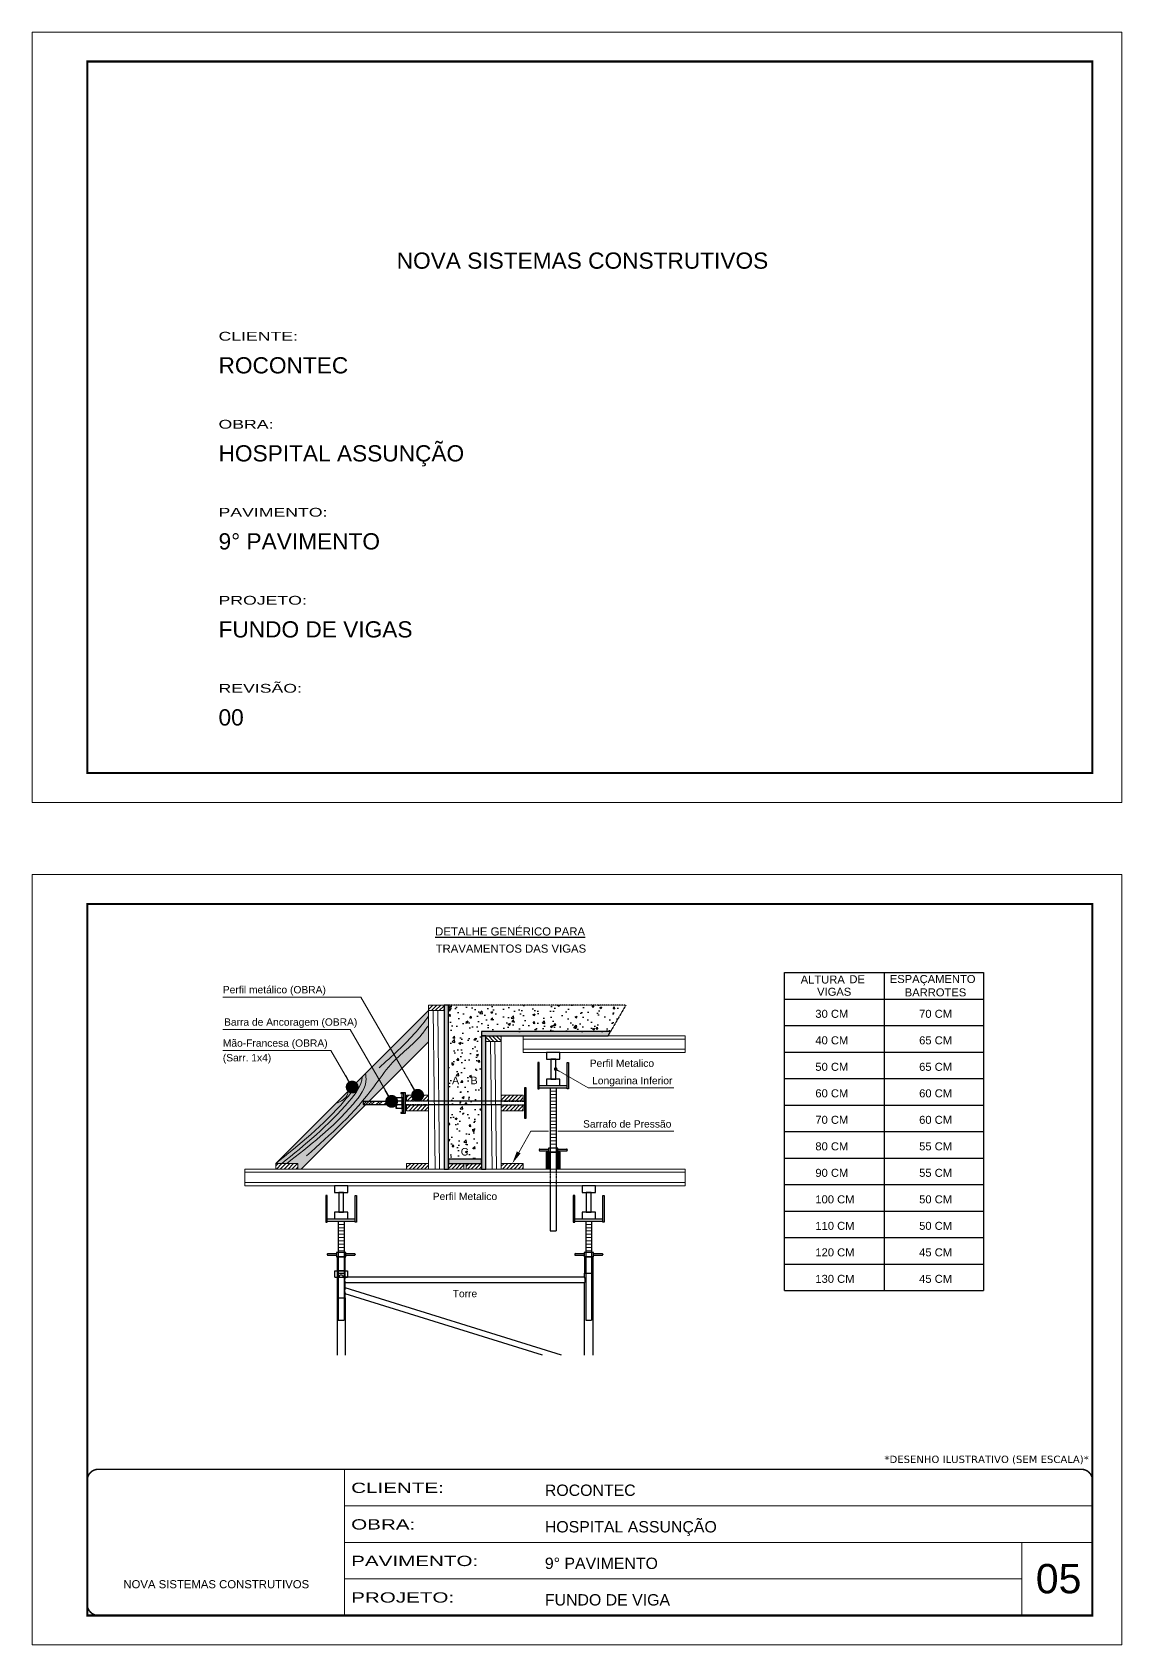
# Model space of a CAD drawing. Header units: millimetres. Extents: x 1513 to 7766, y 443 to 2642.
# Drawn here: x 1513 to 2998, y 443 to 2642 of the extents above; entities that cross this region are included whole.
import ezdxf
from ezdxf.enums import TextEntityAlignment as Align

# ---------------------------------------------------------------- set-up
doc = ezdxf.new("R2010")
doc.units = ezdxf.units.MM
for name, pattern in [('CONTINUO', [0]), ('DASHED', [0.75, 0.5, -0.25]), ('HIDDEN', [0.375, 0.25, -0.125])]:
    doc.linetypes.add(name, pattern=pattern)
doc.layers.add('BARRA DE ANCORAGEM', color=251, linetype='Continuous')
doc.layers.add('GARFOS', color=7, linetype='Continuous')
for name, color, linetype, lineweight in [('CARIMBO', 255, 'Continuous', 9), ('CONCRETO', 251, 'Continuous', 25), ('Demarcação 1', 251, 'Continuous', 9), ('Escoras', 2, 'Continuous', 25), ('Folhas', 255, 'Continuous', 9), ('Forcador', 251, 'Continuous', 25), ('Hachura', 251, 'Continuous', 9), ('Madeira', 126, 'Continuous', 18), ('Perfil Metálico', 224, 'Continuous', 18), ('SARRAFO DE PRESSAO', 251, 'DASHED', 9)]:
    doc.layers.add(name, color=color, linetype=linetype, lineweight=lineweight)
doc.layers.add('Demarcação 2', color=7, linetype='Continuous', lineweight=9, true_color=0xe0e0e0)
doc.styles.add('ARIAL', font='arial.ttf')
doc.styles.get("Standard").update_dxf_attribs({"font": 'arial.ttf'})
doc.styles.add('stylellllll', font='verdana.ttf', dxfattribs={"height": 2})
doc.styles.add('Tecnologia', font='')
doc.styles.get('Tecnologia').set_extended_font_data('Forgotten Futurist')
doc.dimstyles.new('3x', dxfattribs={"dimtxt": 10, "dimasz": 5, "dimexe": 7, "dimexo": 5, "dimgap": 4, "dimtad": 1, "dimdec": 4, "dimlfac": 0.3333333333333333, "dimdsep": 46, "dimtxsty": 'Standard', "dimblk": 'DOT', "dimcen": 0.09, "dimclrd": 1, "dimclre": 1, "dimclrt": 2, "dimadec": 0, "dimazin": 2, "dimtfac": 1, "dimtdec": 4, "dimtmove": 0, "dimatfit": 3, "dimldrblk": 'DOT', "dimfxl": 1, "dimtolj": 1, "dimtzin": 0, "dimlwd": 9, "dimlwe": 9, "dimarcsym": 0})
pattern_1 = [(45, (-3228.175473473017, 7032.713381597766), (-2.651650429449553, 2.651650429449553), [])]

# ---------------------------------------------------------------- blocks, each defined once
blk = doc.blocks.new('9999999999')
at = {"color": 30, "linetype": 'CONTINUO'}
for p, q in [((98564.56196592061, 34230.20511460536), (98564.56196592061, 34429.44862801625)), ((98564.56196592061, 34379.63774966353), (99583.97835781069, 34379.63774966353)), ((98564.56196592061, 34329.8268713108), (99487.97835781069, 34329.8268713108)), ((99583.97835781069, 34329.8268713108), (99487.97835781069, 34329.8268713108)), ((99487.97835781069, 34329.8268713108), (99487.97835781069, 34230.20511460536)), ((98564.56196592063, 34280.01599295808), (99487.97835781069, 34280.01599295808))]:
    blk.add_line(p, q, dxfattribs=at)
at = {"color": 30, "linetype": 'CONTINUO', "const_width": 2}
blk.add_lwpolyline([(99583.97835781069, 34230.20511460536), (99583.97835781069, 34414.44862801625, 0.4142135623730951), (99568.97835781069, 34429.44862801625), (98228.97835781069, 34429.44862801625, 0.4142135623730951), (98213.97835781069, 34414.44862801625), (98213.97835781069, 34245.20511460536, 0.4142135623730951), (98228.97835781069, 34230.20511460536), (99583.97835781069, 34230.20511460536)], format="xyb", dxfattribs=at)
at = {"layer": 'Folhas'}
blk.add_lwpolyline([(98138.97835781069, 34190.20511460536), (99623.97835781069, 34190.20511460536), (99623.97835781069, 35240.20511460536), (98138.97835781069, 35240.20511460536)], close=True, dxfattribs=at)
at = {"layer": 'Folhas', "color": 30, "const_width": 3}
blk.add_lwpolyline([(98213.97835781069, 34230.20511460536), (99583.97835781069, 34230.20511460536), (99583.97835781069, 35200.20511460536), (98213.97835781069, 35200.20511460536)], close=True, dxfattribs=at)
at = {"color": 7, "linetype": 'Continuous', "ltscale": 5, "style": 'ARIAL'}
for s, height, p in [('ROCONTEC', 15.48288, (98837.6812528586, 34393.12953067552)), ('HOSPITAL ASSUNÇÃO', 15.48288, (98837.6812528586, 34343.3186523228)), ('9° PAVIMENTO', 15.48288, (98837.6812528586, 34293.50777397008)), ('NOVA SISTEMAS CONSTRUTIVOS', 11.0592, (98263.18703214587, 34267.21182737108)), ('FUNDO DE VIGA', 15.48288, (98837.6812528586, 34243.69689561735))]:
    blk.add_text(s, height=height, dxfattribs=at).set_placement(p)
at = {"layer": 'Folhas', "color": 7, "style": 'Tecnologia', "width": 1.5}
for s, p in [('CLIENTE:', (98573.65419061291, 34397.16605924374)), ('OBRA:', (98573.65419061291, 34347.31415840245)), ('PAVIMENTO:', (98573.65419061291, 34297.50328004972)), ('PROJETO:', (98573.65419061291, 34247.692401697))]:
    blk.add_text(s, height=14, dxfattribs=at).set_placement(p)
blk = doc.blocks.new('HT20CT')
at = {"layer": 'Forcador'}
for points in [[(-4, 16), (-4, 20), (4, 20), (4, 16)], [(-1.5, 4), (-1.5, 16), (1.5, 16), (1.5, 4)], [(-4, 0), (-4, 4), (4, 4), (4, 0)]]:
    blk.add_lwpolyline(points, close=True, dxfattribs=at)
blk = doc.blocks.new('_Dot')
at = {"color": 0, "linetype": 'ByBlock', "lineweight": -2}
blk.add_line((-0.5, 0), (-1, 0), dxfattribs=at)
at = {"color": 0, "linetype": 'ByBlock', "const_width": 0.5}
blk.add_lwpolyline([(-0.25, 0, 1), (0.25, 0, 1)], format="xyb", close=True, dxfattribs=at)

msp = doc.modelspace()

# ---------------------------------------------------------------- hatches: boundary and pattern name
at = {"layer": 'CONCRETO', "linetype": 'DASHED', "ltscale": 0.3}
h = msp.add_hatch(dxfattribs=at)
h.set_pattern_fill('AR-CONC', color=256, scale=4, style=0)
h.set_pattern_definition([(49.99999999999999, (-46587.16976547147, -6637.628033895365), (28.69040730403014, -2.510085399303804), [3, -33]), (355, (-46587.16976547147, -6637.628033895365), (-5.55005334452, 30.08768534800047), [2.4, -26.4]), (100.4514, (-46584.77889827148, -6637.837207495365), (23.14037526856086, 27.57758168243814), [2.549607599999977, -28.04568447999981]), (46.18420000000002, (-46587.16976547147, -6629.628033895365), (42.68964194502578, -6.620760573160723), [4.499999999999972, -49.49999999999978]), (96.63559999999998, (-46583.61229567147, -6630.179766175365), (37.38650822194813, 38.96471483601767), [3.824411519999986, -42.06851999999978]), (351.1842, (-46587.16976547147, -6629.628033895365), (37.38647780534509, 38.96474403701298), [3.6, -39.6]), (21, (-46583.16976547147, -6631.628033895365), (23.87628208473847, -16.10475562661355), [3, -33]), (326.0000000000001, (-46583.16976547147, -6631.628033895365), (9.732613276863269, 29.00600180187412), [2.4, -26.4]), (71.4514, (-46581.18007615149, -6632.970098135366), (33.6089051432596, 12.9012198683981), [2.5496076, -28.04568448]), (37.50000000000001, (-46587.16976547147, -6637.628033895365), (0.4863942126916267, 13.31575415325246), [0, -26.08, 0, -26.8, 0, -26.5]), (7.499999999999999, (-46587.16976547147, -6637.628033895365), (10.52278149768594, 15.77646847529441), [0, -15.28, 0, -25.48, 0, -10.1]), (327.5, (-46596.08976547145, -6637.628033895365), (21.35289744689636, -0.902194869375192), [0, -10, 0, -31.2, 0, -41.4]), (317.5, (-46600.08976547145, -6637.628033895365), (23.32744677369545, 4.004199293292706), [0, -13, 0, -20.72, 0, -29.4])])
h.paths.add_polyline_path([(2079.846127744928, 1315.298758941194), (2079.846127744928, 1105.298758941209), (2124.846127744928, 1105.298758941209), (2124.846127744957, 1279.298758941201), (2300.840181979805, 1279.298758941187), (2321.624791670609, 1315.298758941194)])
h.paths.add_polyline_path([(2107.42374302536, 1204.772758941982), (2122.268512464496, 1204.772758941982), (2122.268512464496, 1220.324758940421), (2107.42374302536, 1220.324758940421)], flags=24)
h.paths.add_polyline_path([(2082.112561579259, 1204.772758941982), (2096.999764852011, 1204.772758941982), (2096.999764852011, 1220.324758940421), (2082.112561579259, 1220.324758940421)], flags=24)
h.paths.add_polyline_path([(2093.975781493751, 1107.25754748226), (2109.796529104719, 1107.25754748226), (2109.796529104719, 1123.339970400158), (2093.975781493751, 1123.339970400158)], flags=24)
at = {"layer": 'Demarcação 1'}
for points in [[(2079.846127744928, 1315.298758941194), (2073.846127744928, 1315.298758941194), (2073.846127744928, 1091.798758941209), (2079.846127744928, 1091.798758941209)], [(2300.840181979805, 1279.298758941187), (2124.846127744957, 1279.298758941187), (2124.846127744957, 1273.298758941201), (2297.376080364676, 1273.298758941201)], [(2130.846127744928, 1273.298758941201), (2124.846127744928, 1273.298758941201), (2124.846127744928, 1091.798758941209), (2130.846127744928, 1091.798758941209)], [(2124.846127744928, 1105.298758941209), (2079.846127744928, 1105.298758941209), (2079.846127744928, 1099.298758941209), (2124.846127744928, 1099.298758941209)]]:
    msp.add_hatch(color=256, dxfattribs=at).paths.add_polyline_path(points)
at = {"layer": 'Demarcação 2'}
msp.add_hatch(color=256, dxfattribs=at).paths.add_polyline_path([(2052.846127744957, 1265.372352070001), (2052.846127744957, 1307.798758941194), (1844.36304124918, 1099.315672445447), (1874.430695266423, 1099.315672445447), (1874.430695266423, 1091.798758941209), (1879.272534616135, 1091.798758941209), (1967.063284232474, 1179.58950855754), (1963.389833758545, 1179.58950855754), (1963.389833758545, 1184.008009324935), (1971.481784999884, 1184.008009324935)])
at = {"layer": 'Hachura'}
h = msp.add_hatch(dxfattribs=at)
h.set_pattern_fill('ANSI31', color=256, scale=30, style=0)
h.set_pattern_definition(pattern_1)
h.paths.add_polyline_path([(2052.846127744957, 1315.298758941194), (2073.846127744928, 1315.298758941194), (2073.846127744928, 1307.798758941194), (2052.846127744957, 1307.798758941194)])
h = msp.add_hatch(dxfattribs=at)
h.set_pattern_fill('ANSI31', color=256, scale=30, style=0)
h.set_pattern_definition([(135, (9613.735566896696, 5588.408439218359), (2.651650429449553, 2.651650429449553), [])])
h.paths.add_polyline_path([(2130.846127744928, 1273.298758941201), (2151.846127744928, 1273.298758941201), (2151.846127744928, 1265.798758941201), (2130.846127744928, 1265.798758941201)])
h = msp.add_hatch(dxfattribs=at)
h.set_pattern_fill('ANSI31', color=256, scale=30, style=0)
h.set_pattern_definition(pattern_1)
h.paths.add_polyline_path([(2052.846127744957, 1184.805524342942), (2052.846127744957, 1192.32243784718), (2022.778473727714, 1192.32243784718), (2022.778473727714, 1184.805524342942)])
h = msp.add_hatch(dxfattribs=at)
h.set_pattern_fill('ANSI31', color=256, scale=30, style=0)
h.set_pattern_definition(pattern_1)
h.paths.add_polyline_path([(2181.913781762141, 1184.805524342949), (2181.913781762141, 1192.322437847187), (2151.846127744899, 1192.322437847187), (2151.846127744899, 1184.805524342949)])
h = msp.add_hatch(dxfattribs=at)
h.set_pattern_fill('ANSI32', color=256, scale=20, angle=90, style=0)
h.set_pattern_definition([(45.00000000000001, (10619.91750624539, -7792.530752479251), (5.303300858899107, -5.303300858899106), []), (45.00000000000001, (10619.91750624539, -7788.995218579249), (5.303300858899107, -5.303300858899106), [])])
h.paths.add_polyline_path([(1963.389833758545, 1179.58950855754), (1963.389833758545, 1184.008009324943), (2008.389833758603, 1184.008009324943), (2008.389833758603, 1179.58950855754)])
h = msp.add_hatch(dxfattribs=at)
h.set_pattern_fill('ANSI31', color=256, scale=30, style=0)
h.set_pattern_definition(pattern_1)
h.paths.add_polyline_path([(2022.778473727714, 1171.275080035216), (2052.846127744957, 1171.275080035216), (2052.846127744957, 1178.791993539454), (2022.778473727714, 1178.791993539454)])
h = msp.add_hatch(dxfattribs=at)
h.set_pattern_fill('ANSI31', color=256, scale=30, style=0)
h.set_pattern_definition(pattern_1)
h.paths.add_polyline_path([(2151.846127744899, 1171.275080035223), (2181.913781762141, 1171.275080035223), (2181.913781762141, 1178.791993539461), (2151.846127744899, 1178.791993539461)])
h = msp.add_hatch(dxfattribs=at)
h.set_pattern_fill('ANSI31', color=256, scale=30, style=0)
h.set_pattern_definition([(45, (-3406.590905951551, 6939.706616196026), (-2.651650429449553, 2.651650429449553), [])])
h.paths.add_polyline_path([(1874.430695266423, 1091.798758941209), (1874.430695266423, 1099.315672445447), (1844.36304124918, 1099.315672445447), (1844.36304124918, 1091.798758941209)])
h = msp.add_hatch(dxfattribs=at)
h.set_pattern_fill('ANSI31', color=256, scale=30, style=0)
h.set_pattern_definition(pattern_1)
h.paths.add_polyline_path([(2022.846127744957, 1091.798758941209), (2052.846127744957, 1091.798758941209), (2052.846127744957, 1099.298758941209), (2022.846127744957, 1099.298758941209)])
h = msp.add_hatch(dxfattribs=at)
h.set_pattern_fill('ANSI31', color=256, scale=30, style=0)
h.set_pattern_definition(pattern_1)
h.paths.add_polyline_path([(2079.846127744928, 1099.298758941209), (2100.846127744899, 1099.298758941209), (2100.846127744899, 1091.798758941209), (2079.846127744928, 1091.798758941209)])
h = msp.add_hatch(dxfattribs=at)
h.set_pattern_fill('ANSI31', color=256, scale=30, style=0)
h.set_pattern_definition(pattern_1)
h.paths.add_polyline_path([(2124.846127744928, 1091.798758941209), (2124.846127744928, 1099.298758941209), (2103.846127744957, 1099.298758941209), (2103.846127744957, 1091.798758941209)])
h = msp.add_hatch(dxfattribs=at)
h.set_pattern_fill('ANSI31', color=256, scale=30, style=0)
h.set_pattern_definition(pattern_1)
h.paths.add_polyline_path([(2181.846127744899, 1099.298758941209), (2151.846127744899, 1099.298758941209), (2151.846127744899, 1091.798758941209), (2181.846127744899, 1091.798758941209)])
at = {"layer": 'Perfil Metálico'}
for points in [[(2213.206611169811, 1091.798758941209), (2217.706611169811, 1091.798758941209), (2217.706611169811, 1114.598758941212), (2213.206611169811, 1114.598758941212)], [(2227.581611169811, 1091.798758941209), (2232.081611169811, 1091.798758941209), (2232.081611169811, 1114.598758941212), (2227.581611169811, 1114.598758941212)]]:
    msp.add_hatch(color=256, dxfattribs=at).paths.add_polyline_path(points)

# ---------------------------------------------------------------- linework, layer by layer
for points in [[(2079.846127744928, 1315.298758941194), (2073.846127744928, 1315.298758941194), (2073.846127744928, 1091.798758941209), (2079.846127744928, 1091.798758941209)], [(2300.840181979805, 1279.298758941187), (2124.846127744957, 1279.298758941187), (2124.846127744957, 1273.298758941201), (2297.376080364676, 1273.298758941201)], [(2130.846127744928, 1273.298758941201), (2124.846127744928, 1273.298758941201), (2124.846127744928, 1091.798758941209), (2130.846127744928, 1091.798758941209)], [(2124.846127744928, 1105.298758941209), (2079.846127744928, 1105.298758941209), (2079.846127744928, 1099.298758941209), (2124.846127744928, 1099.298758941209)]]:
    msp.add_lwpolyline(points, close=True)
at = {"layer": 'BARRA DE ANCORAGEM'}
for p, q in [((2016.274216046313, 1189.310210245786), (2017.438361688302, 1194.612411166666)), ((2018.603232742189, 1195.496111320143), (2018.603232742189, 1168.101406562303)), ((2016.274216046313, 1174.287307636653), (2017.438361688302, 1168.985106715781)), ((2151.837758427271, 1184.462303481728), (2052.846127744957, 1184.46230348172)), ((2151.837758427271, 1179.135214400682), (2052.846127744957, 1179.135214400682))]:
    msp.add_line(p, q, dxfattribs=at)
at = {"layer": 'BARRA DE ANCORAGEM', "linetype": 'HIDDEN'}
for p, q in [((2052.846127744957, 1184.46230348172), (2021.278473727714, 1184.46230348172)), ((2052.846127744957, 1179.135214400682), (2021.278473727714, 1179.135214400682)), ((2151.837758427271, 1184.462303481728), (2183.413781762141, 1184.462303481728)), ((2151.837758427271, 1179.135214400682), (2183.413781762141, 1179.135214400682))]:
    msp.add_line(p, q, dxfattribs=at)
at = {"layer": 'BARRA DE ANCORAGEM', "flags": 128}
for points in [[(2016.274216046313, 1184.449859401656), (2010.157234065515, 1184.449859401656, -0.7297960342994486), (2010.157234065515, 1189.310210245786, -0.7297960342994486)], [(2016.274216046313, 1179.147658480776), (2010.157234065515, 1179.147658480776, -0.6666666666662623), (2010.157234065515, 1184.449859401656, -0.6666666666662623)]]:
    msp.add_lwpolyline(points, format="xyb", dxfattribs=at)
for points in [[(2016.274216046313, 1174.287307636653), (2008.389833758545, 1174.287307636653), (2008.389833758545, 1189.310210245786), (2016.274216046313, 1189.310210245786)], [(2016.274216046313, 1181.35690886451), (2018.603232742131, 1181.35690886451), (2018.603232742131, 1182.240609017973), (2016.274216046313, 1182.240609017973), (2016.274216046313, 1181.35690886451), (2016.274216046313, 1182.240609017973)]]:
    msp.add_lwpolyline(points, dxfattribs=at)
for points in [[(2018.603232742131, 1195.496111320158), (2015.044291603077, 1195.496111320092), (2015.044291603077, 1194.612411166666), (2018.603232742131, 1194.612411166666)], [(2018.603232742131, 1189.310210245786), (2016.274216046313, 1189.310210245786), (2016.274216046313, 1174.287307636653), (2018.603232742131, 1174.287307636653)], [(2021.278473727714, 1168.101406562281), (2021.278473727714, 1195.496111320158), (2018.603232742131, 1195.496111320158), (2018.603232742131, 1168.101406562281)], [(2185.813601210848, 1160.996288752322), (2185.813601210848, 1202.601229130102), (2183.413781762141, 1202.601229130088), (2183.413781762141, 1160.996288752322)], [(2008.389833758603, 1184.008009324943), (1963.389833758545, 1184.008009324935), (1963.389833758545, 1179.58950855754), (2008.389833758603, 1179.58950855754)], [(2018.603232742131, 1168.985106715773), (2015.044291603077, 1168.985106715773), (2015.044291603077, 1168.101406562281), (2018.603232742131, 1168.101406562281)]]:
    msp.add_lwpolyline(points, close=True, dxfattribs=at)
at = {"layer": 'BARRA DE ANCORAGEM'}
msp.add_arc((2010.93543678716, 1176.717483058733), 2.551735107341757, 107.7563605990393, 252.2436393991149, dxfattribs=at)
at = {"layer": 'CONCRETO', "linetype": 'DASHED', "ltscale": 0.3}
for p, q in [((2321.624791670638, 1315.298758941194), (2079.846127744928, 1315.298758941194)), ((2321.624791670638, 1315.298758941201), (2300.840181979805, 1279.298758941187))]:
    msp.add_line(p, q, dxfattribs=at)
at = {"layer": 'Escoras'}
for p, q in [((2228.269111169811, 1114.598758941212), (2217.019111169811, 1114.598758941212)), ((1927.971127745539, 972.2487589413658), (1927.971127745539, 838.1545720261938)), ((1939.221127744928, 972.2487589413658), (1927.971127744928, 972.2487589413658)), ((1939.221127744928, 949.7487589413658), (1939.221127744928, 972.2487589413658)), ((2276.721127744928, 972.2487589411985), (2265.471127744928, 972.2487589411985)), ((2265.471127744928, 972.2487589411985), (2265.471127744928, 949.7487589411985)), ((2276.721127745539, 972.2487589411985), (2276.721127745539, 838.1545720261938)), ((1925.158627744928, 953.1237589413731), (1942.033627744928, 953.1237589413731)), ((1925.158627744928, 944.348758941379), (1925.158627744928, 953.1237589413731)), ((1927.971127744928, 949.7487589411985), (1939.221127744928, 949.7487589411985)), ((1937.533627744928, 953.1013041723863), (1929.658627744928, 953.1013041723863)), ((1939.221127744928, 944.1237589411985), (1939.221127744928, 949.7487589411985)), ((1942.033627744928, 953.1237589413731), (1942.033627744928, 944.3487589413644)), ((2265.471127744928, 949.7487589411985), (2276.721127744928, 949.7487589411985)), ((2265.471127744928, 944.1237589411985), (2265.471127744928, 949.7487589411985)), ((1925.158627744928, 944.348758941379), (1930.67112774491, 944.348758941379)), ((1937.533627744928, 944.068304172376), (1929.658627744928, 944.068304172376)), ((1936.521127744916, 944.348758941379), (1942.033627744928, 944.348758941379)), ((2265.471127744928, 944.1237589411985), (1939.221127744928, 944.1237589411985)), ((2265.471127746237, 936.4737589411898), (1939.221127744928, 936.4737589411898)), ((1939.221127744026, 930.1185522365204), (1939.221127744928, 936.4737589411898)), ((2233.987181654422, 838.1545720262011), (1939.221127744928, 929.6336922091077)), ((2265.471127744928, 838.1545720261938), (2265.471127744928, 936.4737589410515)), ((1927.971127744928, 915.9987589411985), (1939.221127744928, 915.9987589411985)), ((2208.177396689327, 838.1545720262011), (1939.221127744928, 921.6237589437233)), ((1939.221127744928, 915.9987589411985), (1939.221127744928, 921.6237589437233)), ((1939.221127744928, 915.9987589411985), (1939.221127744928, 838.1545720261938))]:
    msp.add_line(p, q, dxfattribs=at)
for centre, radius, start, end in [((1933.596127744928, 944.348758941379), 2.925, 0, 180), ((1948.632695052907, 925.8711555917189), 10.32559816562314, 155.7105643694526, 204.2894356477331), ((1946.7907364905, 940.2987589423219), 8.481132092454251, 153.1920676134282, 206.8079323891819), ((2257.901518999355, 940.2987589423219), 8.481132092454251, 333.1920676108181, 26.80793238657177)]:
    msp.add_arc(centre, radius, start, end, dxfattribs=at)
at = {"layer": 'Folhas'}
msp.add_lwpolyline([(1512.568856984919, 1591.726524925763), (2997.568856984919, 1591.726524925763), (2997.568856984919, 2641.726524925763), (1512.568856984919, 2641.726524925763)], close=True, dxfattribs=at)
at = {"layer": 'Folhas', "color": 30, "const_width": 3}
msp.add_lwpolyline([(1587.568856984919, 1631.726524925763), (2957.568856984919, 1631.726524925763), (2957.568856984919, 2601.726524925763), (1587.568856984919, 2601.726524925763)], close=True, dxfattribs=at)
at = {"layer": 'Forcador', "linetype": 'Continuous'}
for p, q in [((2203.519111169811, 1205.498780708434), (2241.769111169811, 1205.498780708434)), ((2203.519111169811, 1202.348780708439), (2241.769111169811, 1202.348780708439)), ((2218.706611169811, 1202.348780708439), (2218.706611169811, 1091.798758941209)), ((2226.581611169811, 1202.348780708439), (2226.581611169811, 1091.798758941209)), ((2203.519111169811, 1117.973758941219), (2203.519111169811, 1117.523758941215)), ((2204.531611169823, 1118.986258941216), (2216.344111169823, 1118.986258941216)), ((2204.531611169823, 1116.511258941225), (2216.344111169823, 1116.51125894121)), ((2228.944111169829, 1118.986258941216), (2240.756611169829, 1118.986258941216)), ((2228.944111169829, 1116.51125894121), (2240.756611169829, 1116.51125894121)), ((2241.769111169811, 1117.973758941219), (2241.769111169811, 1117.523758941215)), ((2218.706611169811, 1068.998758941206), (2218.706611169811, 1007.348780708439)), ((2226.581611169811, 1068.998758941206), (2226.581611169811, 1007.348780708439)), ((1914.471127744928, 1023.998780708608), (1952.721127744928, 1023.998780708608)), ((1914.471127744928, 1020.848780708599), (1952.721127744928, 1020.848780708599)), ((1929.658627744928, 1020.848780708599), (1929.658627744928, 885.8487807085994)), ((1937.533627744928, 1020.848780708599), (1937.533627744928, 885.8487807085994)), ((2251.971127744928, 1023.998780708448), (2290.221127744928, 1023.998780708448)), ((2251.971127744928, 1020.848780708447), (2290.221127744928, 1020.848780708447)), ((2267.158627744928, 1020.848780708447), (2267.158627744928, 885.8487807084466)), ((2275.033627744928, 1020.848780708447), (2275.033627744928, 885.8487807084466)), ((2218.706611169811, 1007.348780708439), (2226.581611169811, 1007.348780708439)), ((1914.471127744928, 975.6237589413731), (1914.471127744928, 975.1737589413688)), ((1915.48362774491, 976.6362589413775), (1927.29612774491, 976.6362589413775)), ((1915.48362774491, 974.161258941379), (1927.29612774491, 974.1612589413644)), ((1939.896127744945, 976.6362589413775), (1951.708627744945, 976.6362589413775)), ((1939.896127744945, 974.1612589413644), (1951.708627744945, 974.1612589413644)), ((1952.721127744928, 975.6237589413731), (1952.721127744928, 975.1737589413688)), ((2251.971127744928, 975.623758941213), (2251.971127744928, 975.1737589412087)), ((2252.98362774491, 976.6362589412029), (2264.79612774491, 976.6362589412029)), ((2252.98362774491, 974.1612589412116), (2264.79612774491, 974.1612589412043)), ((2277.396127744945, 976.6362589412029), (2289.208627744945, 976.6362589412029)), ((2277.396127744945, 974.1612589412043), (2289.208627744945, 974.1612589412043)), ((2290.221127744928, 975.623758941213), (2290.221127744928, 975.1737589412087)), ((1929.658627744928, 885.8487807085994), (1937.533627744928, 885.8487807085994)), ((2267.158627744928, 885.8487807084466), (2275.033627744928, 885.8487807084466))]:
    msp.add_line(p, q, dxfattribs=at)
at = {"layer": 'Forcador', "linetype": 'HIDDEN'}
for p, q in [((2218.706611169811, 1091.798758941209), (2218.706611169811, 1068.998758941206)), ((2226.581611169811, 1091.798758941209), (2226.581611169811, 1068.998758941206))]:
    msp.add_line(p, q, dxfattribs=at)
at = {"layer": 'Forcador', "linetype": 'Continuous'}
for points in [[(2201.606611169835, 1236.998780708434), (2201.606611169835, 1200.998780708434), (2203.519111169811, 1200.998780708434), (2203.519111169811, 1236.998780708434)], [(2243.681611169817, 1236.998780708434), (2243.681611169817, 1200.998780708434), (2241.769111169811, 1200.998780708434), (2241.769111169811, 1236.998780708434)], [(2216.344111169823, 1120.448758941225), (2216.344111169823, 1114.598758941219), (2228.944111169829, 1114.598758941219), (2228.944111169829, 1120.448758941225)], [(1912.558627744922, 1055.498780708608), (1912.558627744922, 1019.498780708608), (1914.471127744928, 1019.498780708608), (1914.471127744928, 1055.498780708608)], [(1954.633627744934, 1055.498780708608), (1954.633627744934, 1019.498780708608), (1952.721127744928, 1019.498780708608), (1952.721127744928, 1055.498780708608)], [(2250.058627744922, 1055.498780708448), (2250.058627744922, 1019.498780708448), (2251.971127744928, 1019.498780708448), (2251.971127744928, 1055.498780708448)], [(2292.133627744934, 1055.498780708448), (2292.133627744934, 1019.498780708448), (2290.221127744928, 1019.498780708448), (2290.221127744928, 1055.498780708448)], [(1927.29612774491, 978.098758941379), (1927.29612774491, 972.2487589413731), (1939.896127744945, 972.2487589413731), (1939.896127744945, 978.098758941379)], [(2264.79612774491, 978.0987589412116), (2264.79612774491, 972.248758941213), (2277.396127744945, 972.248758941213), (2277.396127744945, 978.0987589412116)]]:
    msp.add_lwpolyline(points, close=True, dxfattribs=at)
for centre, start, end in [((2204.531611169823, 1117.973758941219), 90, 180), ((2204.531611169823, 1117.523758941215), 180, 270), ((2240.756611169829, 1117.973758941219), 0, 90), ((2240.756611169829, 1117.523758941215), 270, 0), ((1915.48362774491, 975.6237589413731), 90, 180), ((1915.48362774491, 975.1737589413688), 180, 270), ((1951.708627744945, 975.6237589413731), 0, 90), ((1951.708627744945, 975.1737589413688), 270, 0), ((2252.98362774491, 975.623758941213), 90, 180), ((2252.98362774491, 975.1737589412087), 180, 270), ((2289.208627744945, 975.623758941213), 0, 90), ((2289.208627744945, 975.1737589412087), 270, 0)]:
    msp.add_arc(centre, 1.0125, start, end, dxfattribs=at)
at = {"layer": 'GARFOS', "color": 2, "ltscale": 1.5}
for p, q in [((2537.767520191981, 926.0528960217935), (2537.767520191981, 1359.685686265774)), ((2537.767520191981, 1359.685686265774), (2809.308760099189, 1359.685686265774)), ((2673.538140145556, 1359.685686265774), (2673.538140145556, 926.0528960217935)), ((2809.308760099189, 1359.685686265774), (2809.308760099189, 926.0528960217935)), ((2537.767520191981, 1323.549620412102), (2809.308760099189, 1323.549620412102)), ((2537.767520191981, 1323.549620412102), (2809.308760099189, 1323.549620412102)), ((2537.767520191981, 1287.413554558459), (2809.308760099189, 1287.413554558459)), ((2537.767520191981, 1251.277488704779), (2809.308760099189, 1251.277488704779)), ((2537.767520191981, 1215.141422851121), (2809.308760099189, 1215.141422851121)), ((2537.767520191981, 1179.005356997449), (2809.308760099189, 1179.005356997449)), ((2537.767520191981, 1142.869291143798), (2809.308760099189, 1142.869291143798)), ((2537.767520191981, 1106.733225290133), (2809.308760099189, 1106.733225290133)), ((2537.767520191981, 1070.597159436461), (2809.308760099189, 1070.597159436461)), ((2537.767520191981, 1034.461093582789), (2809.308760099189, 1034.461093582789)), ((2537.767520191981, 998.3250277291163), (2809.308760099189, 998.3250277291163)), ((2537.767520191981, 962.188961875444), (2809.308760099189, 962.188961875444)), ((2537.767520191981, 926.0528960217935), (2809.308760099189, 926.0528960217935))]:
    msp.add_line(p, q, dxfattribs=at)
at = {"layer": 'Hachura'}
for p, q in [((2061.871159881604, 1091.798758941209), (2059.169583452302, 1307.798758941194)), ((2067.871159881604, 1091.798758941209), (2065.169583452302, 1307.798758941194)), ((2139.345853353694, 1091.798758941209), (2137.169583452302, 1265.798758941201)), ((2145.345853353694, 1091.798758941209), (2143.169583452302, 1265.798758941201)), ((2226.581611169811, 1197.832304172211), (2218.706611169811, 1197.832304172211)), ((2226.581611169811, 1193.315804172214), (2218.706611169811, 1193.315804172214)), ((2226.581611169811, 1188.799304172216), (2218.706611169811, 1188.799304172216)), ((2226.581611169811, 1184.282804172218), (2218.706611169811, 1184.282804172218)), ((2226.581611169811, 1179.76630417222), (2218.706611169811, 1179.76630417222)), ((2226.581611169811, 1175.249804172222), (2218.706611169811, 1175.249804172222)), ((2226.581611169811, 1170.733304172224), (2218.706611169811, 1170.733304172224)), ((2226.581611169811, 1166.216804172226), (2218.706611169811, 1166.216804172226)), ((2226.581611169811, 1161.700304172228), (2218.706611169811, 1161.700304172228)), ((2226.581611169811, 1157.18380417223), (2218.706611169811, 1157.18380417223)), ((2226.581611169811, 1152.667304172232), (2218.706611169811, 1152.667304172232)), ((2226.581611169811, 1148.150804172235), (2218.706611169811, 1148.150804172235)), ((2226.581611169811, 1143.634304172237), (2218.706611169811, 1143.634304172237)), ((2226.581611169811, 1139.117804172239), (2218.706611169811, 1139.117804172239)), ((2226.581611169811, 1134.601304172241), (2218.706611169811, 1134.601304172241)), ((2226.581611169811, 1130.084804172243), (2218.706611169811, 1130.084804172243)), ((2226.581611169811, 1125.568304172245), (2218.706611169811, 1125.568304172245)), ((1937.533627744928, 1016.332304172379), (1929.658627744928, 1016.332304172379)), ((1937.533627744928, 1011.815804172381), (1929.658627744928, 1011.815804172381)), ((2275.033627744928, 1016.332304172226), (2267.158627744928, 1016.332304172226)), ((2275.033627744928, 1011.815804172228), (2267.158627744928, 1011.815804172228)), ((1937.533627744928, 1007.299304172383), (1929.658627744928, 1007.299304172383)), ((1937.533627744928, 1002.782804172385), (1929.658627744928, 1002.782804172385)), ((1937.533627744928, 998.2663041723872), (1929.658627744928, 998.2663041723872)), ((1937.533627744928, 993.7498041723748), (1929.658627744928, 993.7498041723748)), ((2275.033627744928, 1007.29930417223), (2267.158627744928, 1007.29930417223)), ((2275.033627744928, 1002.782804172232), (2267.158627744928, 1002.782804172232)), ((2275.033627744928, 998.2663041722344), (2267.158627744928, 998.2663041722344)), ((2275.033627744928, 993.749804172222), (2267.158627744928, 993.749804172222)), ((1937.533627744928, 989.2333041723768), (1929.658627744928, 989.2333041723768)), ((1937.533627744928, 984.7168041723789), (1929.658627744928, 984.7168041723789)), ((1937.533627744928, 980.200304172381), (1929.658627744928, 980.200304172381)), ((2275.033627744928, 989.233304172224), (2267.158627744928, 989.233304172224)), ((2275.033627744928, 984.7168041722261), (2267.158627744928, 984.7168041722261)), ((2275.033627744928, 980.2003041722282), (2267.158627744928, 980.2003041722282))]:
    msp.add_line(p, q, dxfattribs=at)
at = {"layer": 'Hachura', "color": 1}
for p, q in [((2175.596127744899, 1114.454203507435), (2192.254204795976, 1143.306839316291)), ((2192.254204795976, 1143.306839316291), (2216.206611169811, 1143.306839316291)), ((2229.081611169811, 1143.306839316291), (2387.191596560839, 1143.306839316291))]:
    msp.add_line(p, q, dxfattribs=at)
at = {"layer": 'Hachura'}
for points in [[(2052.846127744957, 1300.001862107857), (2035.798094505375, 1279.037697834429), (1985.222217033635, 1229.778834983169)], [(1886.327591906844, 1109.806459911198), (1978.219814524015, 1203.934466249631), (2001.1716453804, 1234.415581222923), (2043.542775053898, 1275.461373720945), (2052.846127744957, 1287.916026278858)], [(1859.396868257802, 1099.315672445447), (1949.893446358725, 1180.223576326957), (1967.553123731068, 1215.051890516065), (1966.808068780363, 1221.760699976629)], [(1926.10642495858, 1181.059056154832), (1942.446513997322, 1193.707596117129), (1943.218218383136, 1198.170849579387)]]:
    msp.add_spline(points, degree=3, dxfattribs=at)
for points, knots in [([(1844.36304124918, 1099.315672445447), (1876.594560765505, 1125.048715281701), (1915.815840206447, 1156.362251816529), (1951.512313282077, 1200.938702891509), (1954.531386017585, 1209.484017213829)], [0, 0, 0, 0, 127.7419890025806, 155.4442459493314, 155.4442459493314, 155.4442459493314, 155.4442459493314]), ([(1852.7089366982, 1099.315672445447), (1884.062629203068, 1124.793890377879), (1924.71919894098, 1157.831687887913), (1961.799762060535, 1205.209919352325), (1962.291481033742, 1217.244112229972)], [0, 0, 0, 0, 125.1825811556602, 162.3251978992898, 162.3251978992898, 162.3251978992898, 162.3251978992898])]:
    msp.add_open_spline(points, degree=3, knots=knots, dxfattribs=at)
at = {"layer": 'Hachura', "color": 1}
msp.add_solid([(2178.122035172612, 1112.995870174099), (2166.846127744899, 1099.298758941209), (2173.070220317186, 1115.91253684077)], dxfattribs=at)
at = {"layer": 'Madeira'}
for p, q in [((2052.846127744957, 1307.798758941194), (1844.36304124918, 1099.315672445447)), ((2052.846127744957, 1307.798758941194), (2052.846127744957, 1099.298758941209)), ((2052.846127744957, 1265.372352070001), (1879.272534616135, 1091.798758941209)), ((2151.846127744899, 1099.298758941209), (2151.846127744928, 1265.798758941201))]:
    msp.add_line(p, q, dxfattribs=at)
for points in [[(2052.846127744957, 1307.798758941194), (2073.846127744928, 1307.798758941194), (2073.846127744928, 1315.298758941194), (2052.846127744957, 1315.298758941194)], [(2151.846127744928, 1265.798758941201), (2130.846127744957, 1265.798758941201), (2130.846127744957, 1273.298758941201), (2151.846127744928, 1273.298758941201)], [(2022.778473727714, 1192.32243784718), (2052.846127744957, 1192.32243784718), (2052.846127744957, 1184.805524342942), (2022.778473727714, 1184.805524342942)], [(2151.846127744899, 1192.322437847187), (2181.913781762141, 1192.322437847187), (2181.913781762141, 1184.805524342949), (2151.846127744899, 1184.805524342949)], [(2022.778473727714, 1171.275080035216), (2052.846127744957, 1171.275080035216), (2052.846127744957, 1178.791993539454), (2022.778473727714, 1178.791993539454)], [(2151.846127744899, 1171.275080035223), (2181.913781762141, 1171.275080035223), (2181.913781762141, 1178.791993539461), (2151.846127744899, 1178.791993539461)], [(1844.36304124918, 1099.315672445447), (1874.430695266423, 1099.315672445447), (1874.430695266423, 1091.798758941209), (1844.36304124918, 1091.798758941209)], [(2022.846127744957, 1091.798758941209), (2052.846127744957, 1091.798758941209), (2052.846127744957, 1099.298758941209), (2022.846127744957, 1099.298758941209)], [(2100.846127744899, 1091.798758941209), (2079.846127744928, 1091.798758941209), (2079.846127744928, 1099.298758941209), (2100.846127744899, 1099.298758941209)], [(2103.846127744957, 1091.798758941209), (2124.846127744928, 1091.798758941209), (2124.846127744928, 1099.298758941209), (2103.846127744957, 1099.298758941209)], [(2181.846127744899, 1091.798758941209), (2151.846127744899, 1091.798758941209), (2151.846127744899, 1099.298758941209), (2181.846127744899, 1099.298758941209)]]:
    msp.add_lwpolyline(points, close=True, dxfattribs=at)
at = {"layer": 'Perfil Metálico'}
for p, q in [((2181.846127744928, 1268.798758941201), (2402.346127744928, 1268.798758941209)), ((2181.846127744928, 1254.998758941199), (2402.346127744928, 1254.998758941206)), ((1802.346127744928, 1087.298758941209), (2402.346127744928, 1087.298758941209)), ((1802.346127744928, 1073.498758941206), (2402.346127744928, 1073.498758941206))]:
    msp.add_line(p, q, dxfattribs=at)
for points in [[(2181.846127744928, 1250.498758941199), (2402.346127744928, 1250.498758941206), (2402.346127744928, 1273.298758941209), (2181.846127744928, 1273.298758941201)], [(2217.706611169811, 1091.798758941209), (2213.206611169811, 1091.798758941209), (2213.206611169811, 1114.598758941212), (2217.706611169811, 1114.598758941212)], [(2227.581611169811, 1091.798758941209), (2232.081611169811, 1091.798758941209), (2232.081611169811, 1114.598758941212), (2227.581611169811, 1114.598758941212)], [(1802.346127744928, 1068.998758941206), (2402.346127744928, 1068.998758941206), (2402.346127744928, 1091.798758941209), (1802.346127744928, 1091.798758941209)]]:
    msp.add_lwpolyline(points, close=True, dxfattribs=at)

# ---------------------------------------------------------------- block references
at = {"layer": 'Forcador', "linetype": 'Continuous', "xscale": -2.25, "yscale": 2.25, "zscale": 2.25}
for p in [(2222.644111169811, 1205.498780708434), (2271.096127744928, 1023.998780708448)]:
    msp.add_blockref('HT20CT', p, dxfattribs=at)
at = {"layer": 'Forcador', "xscale": -2.25, "yscale": 2.25, "zscale": 2.25}
msp.add_blockref('HT20CT', (1933.596127744928, 1023.998780708608), dxfattribs=at)
at = {"layer": 'SARRAFO DE PRESSAO', "color": 6, "linetype": 'ByBlock'}
msp.add_blockref('9999999999', (-96626.40950082579, -33747.05369736627), dxfattribs=at)

# ---------------------------------------------------------------- texts
at = {"color": 0, "linetype": 'Continuous', "ltscale": 5, "style": 'ARIAL'}
for s, p in [('NOVA SISTEMAS CONSTRUTIVOS', (2009.309346043872, 2319.29906740469)), ('ROCONTEC', (1766.467686021981, 2176.527141426291)), ('HOSPITAL ASSUNÇÃO', (1766.467686021981, 2056.527141426291)), ('9° PAVIMENTO', (1766.467686021981, 1936.527141426291)), ('FUNDO DE VIGAS', (1766.467686021981, 1816.527141426291)), ('00', (1766.467686021981, 1696.527141426291))]:
    msp.add_text(s, height=22.1184, dxfattribs=at).set_placement(p)
for s, p in [('%%UDETALHE GENÉRICO PARA', (2163.893188660692, 1410.198248308408)), ('TRAVAMENTOS DAS VIGAS', (2164.963917427132, 1386.805944404122))]:
    msp.add_text(s, height=11.0592, dxfattribs=at).set_placement(p, align=Align.CENTER)
at = {"layer": 'CARIMBO', "style": 'ARIAL'}
for s, height, p in [('Perfil metálico (OBRA)', 10, (1772.309758488776, 1331.310934695402)), ('Barra de Ancoragem (OBRA)', 10, (1773.987960756251, 1287.19422668907)), ('Mão-Francesa (OBRA)', 10, (1772.309758488776, 1258.527470817601)), ('Longarina Inferior', 10, (2275.63716652022, 1207.419189971873)), ('Sarrafo de Pressão', 10, (2263.358940653201, 1148.306839316291)), ('05', 40, (2880.429097692559, 513.2952568600167))]:
    msp.add_text(s, height=height, dxfattribs=at).set_placement(p)
msp.add_text('(Sarr. 1x4)', height=10, dxfattribs=at).set_placement((1772.309758488776, 1248.527470817601), align=Align.TOP_LEFT)
for s, p in [('Perfil Metalico', (2316.285679443059, 1236.00319570677)), ('Perfil Metalico', (2102.346127744928, 1054.50319570677)), ('Torre', (2102.346127745597, 921.9781957067617))]:
    msp.add_text(s, height=10, dxfattribs=at).set_placement(p, align=Align.MIDDLE_CENTER)
at = {"layer": 'CARIMBO', "color": 0, "linetype": 'Continuous', "style": 'ARIAL'}
for s, p in [('A', (2089.55616321562, 1212.548758941201)), ('B', (2114.846127744928, 1212.548758941201)), ('C', (2101.88615529922, 1115.298758941209))]:
    msp.add_text(s, height=10.36799999896216, dxfattribs=at).set_placement(p, align=Align.MIDDLE_CENTER)
at = {"layer": 'CARIMBO', "style": 'stylellllll'}
msp.add_text('*DESENHO ILUSTRATIVO (SEM ESCALA)*', height=10, dxfattribs=at).set_placement((2952.568855466689, 690.970037039705), align=Align.RIGHT)
at = {"layer": 'Folhas', "color": 30, "style": 'Tecnologia', "width": 1.5}
for s, p in [('CLIENTE:', (1766.467686021981, 2221.23342930618)), ('OBRA:', (1766.467686021981, 2101.23342930618)), ('PAVIMENTO:', (1766.467686021981, 1981.23342930618)), ('PROJETO:', (1766.467686021981, 1861.23342930618)), ('REVISÃO:', (1766.467686021981, 1741.23342930618))]:
    msp.add_text(s, height=12, dxfattribs=at).set_placement(p)
at = {"layer": 'GARFOS', "color": 2, "ltscale": 1.5}
for s, p in [('ALTURA   ', (2559.964657613531, 1344.71807062495)), ('DE', (2626.35590339675, 1345.102773471969)), ('ESPAÇAMENTO', (2681.413097908098, 1345.413281625669)), ('VIGAS', (2582.32164541625, 1328.023691091862)), ('BARROTES', (2701.821171656589, 1327.180146742817)), ('30 CM', (2579.962721493695, 1297.949820943803)), ('70 CM', (2721.436713212071, 1297.949820943803)), ('40 CM', (2579.962721493695, 1261.81375509016)), ('65 CM', (2721.436713212071, 1261.81375509016)), ('50 CM', (2579.962721493695, 1225.677689236481)), ('65 CM', (2721.436713212071, 1225.677689236481)), ('60 CM', (2579.962721493695, 1189.541623382823)), ('60 CM', (2721.436713212071, 1189.541623382823)), ('70 CM', (2579.962721493695, 1153.405557529165)), ('60 CM', (2721.436713212071, 1153.405557529165)), ('80 CM', (2579.962721493695, 1117.2694916755)), ('55 CM', (2721.436713212071, 1117.2694916755)), ('90 CM', (2579.962721493695, 1081.133425821835)), ('55 CM', (2721.436713212071, 1081.133425821835)), ('100 CM', (2579.962721493695, 1044.997359968163)), ('50 CM', (2721.436713212071, 1044.997359968163)), ('110 CM', (2579.962721493695, 1008.86129411449)), ('50 CM', (2721.436713212071, 1008.86129411449)), ('120 CM', (2579.962721493695, 972.7252282608397)), ('45 CM', (2721.436713212071, 972.7252282608397)), ('130 CM', (2579.962721493695, 936.5891624071674)), ('45 CM', (2721.436713212071, 936.5891624071674))]:
    msp.add_text(s, height=10.91015625, dxfattribs=at).set_placement(p)

# ---------------------------------------------------------------- leaders
msp.add_leader([(2226.019111169811, 1227.998780708434), (2270.324261962367, 1202.419189971873), (2387.191596560839, 1202.419189971873)], dimstyle='3x', override={"dimgap": 4, "dimtad": 0})
at = {"layer": 'Hachura'}
for points, override in [([(2037.812300736336, 1192.32243784718), (1960.454006012722, 1326.310934695402), (1772.309758488776, 1326.310934695402)], {"dimasz": 17.5, "dimtad": 0}), ([(2002.459555988626, 1184.008009324943), (1945.771716962761, 1282.19422668907), (1772.309758488747, 1282.19422668907)], {"dimasz": 17.5, "dimtad": 0}), ([(1948.604584497069, 1203.55721569332), (1919.754244249594, 1253.527470817608), (1772.309758488776, 1253.527470817608)], {"dimasz": 17.5, "dimgap": 4, "dimtad": 0})]:
    msp.add_leader(points, dimstyle='3x', override=override, dxfattribs=at)

doc.saveas('drawing.dxf')
